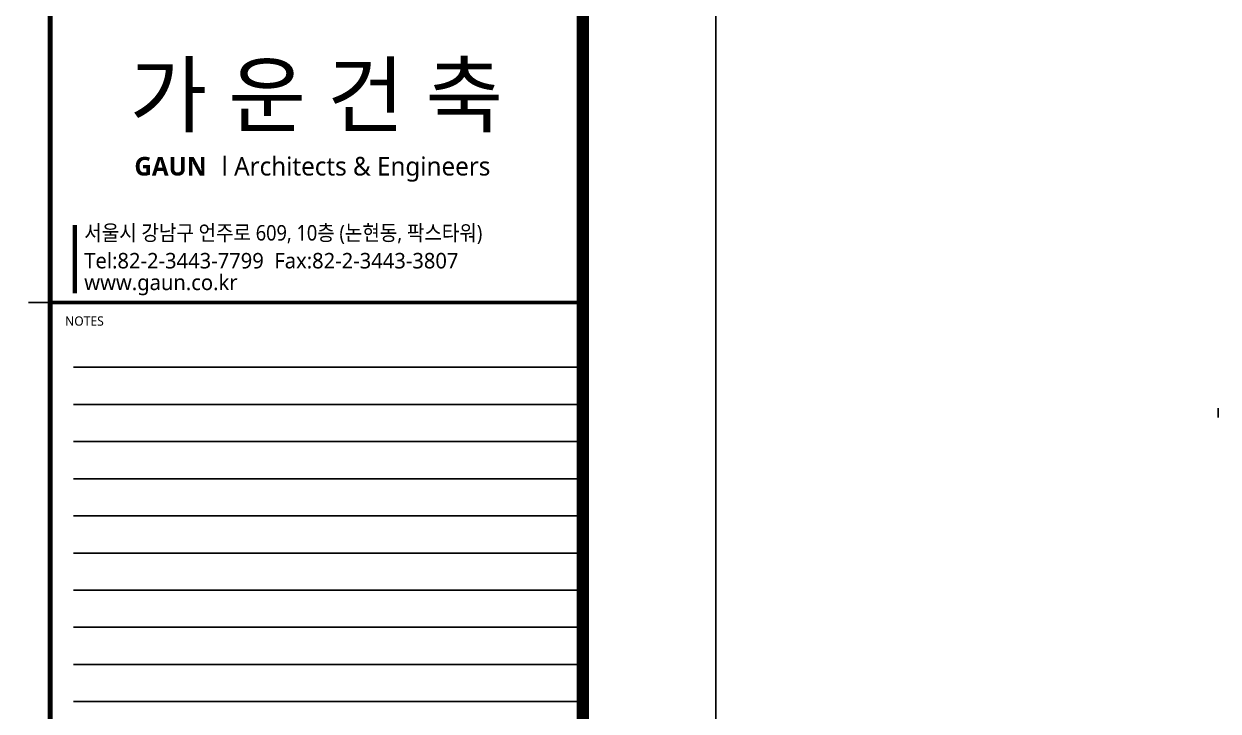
# Model space of a CAD drawing. Header units: millimetres. Extents: x 0 to 352625, y -118800 to 0.
# Drawn here: x 314050 to 352625, y -44994 to -22804 of the extents above; entities that cross this region are included whole.
import ezdxf
from ezdxf.enums import TextEntityAlignment as Align

# ---------------------------------------------------------------- set-up
doc = ezdxf.new("R2010")
doc.units = ezdxf.units.MM
doc.header["$LTSCALE"] = 2000
doc.layers.get('Defpoints').update_dxf_attribs({"color": 167})
for name, color, linetype in [('arch', 8, 'Continuous'), ('XR-SHEET-SHT', 5, 'Continuous'), ('XR-SHEET-TEXT', 3, 'Continuous')]:
    doc.layers.add(name, color=color, linetype=linetype)
doc.layers.add('XR-SHEET-TEMP', color=171, linetype='Continuous', plot=False)
doc.styles.add('XR-SHEET$0$XREF-Form$0$맑은고딕', font='malgun.ttf')
doc.styles.add('맑은고딕B', font='malgunbd.ttf')

# ---------------------------------------------------------------- blocks, each defined once
blk = doc.blocks.new('XR-FORM-EE', base_point=(461, 408))
at = {"layer": 'Defpoints', "linetype": 'Continuous', "ltscale": 2}
for points in [[(147457, 84911), (163900, 84911)], [(147457, 83711), (163900, 83711)], [(147457, 82511), (163900, 82511)], [(147457, 81311), (163900, 81311)], [(147457, 80111), (163900, 80111)], [(147457, 78911), (163900, 78911)], [(147457, 77711), (163900, 77711)], [(147457, 76511), (163900, 76511)], [(147457, 75311), (163900, 75311)], [(147457, 74111), (163900, 74111)]]:
    blk.add_lwpolyline(points, dxfattribs=at)
at = {"layer": 'XR-SHEET-SHT', "color": 5}
blk.add_lwpolyline([(0, 118800), (168200, 118800), (168200, 0), (0, 0)], close=True, dxfattribs=at)
at = {"layer": 'XR-SHEET-SHT', "color": 5, "const_width": 400}
blk.add_lwpolyline([(9300, 114600), (163900, 114600), (163900, 4200), (9300, 4200)], close=True, dxfattribs=at)
at = {"layer": 'XR-SHEET-SHT', "color": 5}
for points, const_width in [([(146700, 114600), (146700, 4200)], 160), ([(146700, 87000), (163900, 87000)], 114)]:
    blk.add_lwpolyline(points, dxfattribs=dict(at, const_width=const_width))
at = {"layer": 'XR-SHEET-SHT', "color": 7, "const_width": 140}
blk.add_lwpolyline([(147500, 89500), (147500, 87300)], dxfattribs=at)
at = {"layer": 'XR-SHEET-TEMP'}
blk.add_line((146700, 87000), (146000, 87000), dxfattribs=at)
at = {"layer": 'XR-SHEET-SHT', "color": 3, "style": '맑은고딕B'}
blk.add_text('GAUN ', height=600, dxfattribs=at).set_placement((150686, 91400), align=Align.MIDDLE_CENTER)
at = {"layer": 'XR-SHEET-SHT', "color": 7, "style": 'XR-SHEET$0$XREF-Form$0$맑은고딕'}
blk.add_text('l Architects & Engineers', height=600, dxfattribs=at).set_placement((156577, 91400), align=Align.MIDDLE_CENTER)
at = {"layer": 'XR-SHEET-SHT', "color": 7, "style": 'XR-SHEET$0$XREF-Form$0$맑은고딕', "width": 0.9}
blk.add_text('서울시 강남구 언주로 609, 10층 (논현동, 팍스타워)', height=500, dxfattribs=at).set_placement((147800, 89250), align=Align.MIDDLE_LEFT)
at = {"layer": 'XR-SHEET-SHT', "color": 7, "style": 'XR-SHEET$0$XREF-Form$0$맑은고딕'}
for s, height, p in [('Tel:82-2-3443-7799  Fax:82-2-3443-3807', 500, (147800, 88350)), ('www.gaun.co.kr', 500, (147800, 87650)), ('NOTES', 300, (147180, 86400))]:
    blk.add_text(s, height=height, dxfattribs=at).set_placement(p, align=Align.MIDDLE_LEFT)
at = {"layer": 'XR-SHEET-TEXT', "color": 2, "style": '맑은고딕B'}
blk.add_text('가 운 건 축', height=2000, dxfattribs=at).set_placement((155300, 93700), align=Align.MIDDLE_CENTER)

msp = doc.modelspace()

# ---------------------------------------------------------------- linework, layer by layer
msp.add_lwpolyline([(352624.7, -35207.8), (352624.7, -35509.1)])

# ---------------------------------------------------------------- block references
at = {"layer": 'arch'}
msp.add_blockref('XR-FORM-EE', (168661, -118391.6), dxfattribs=at)

doc.saveas('drawing.dxf')
